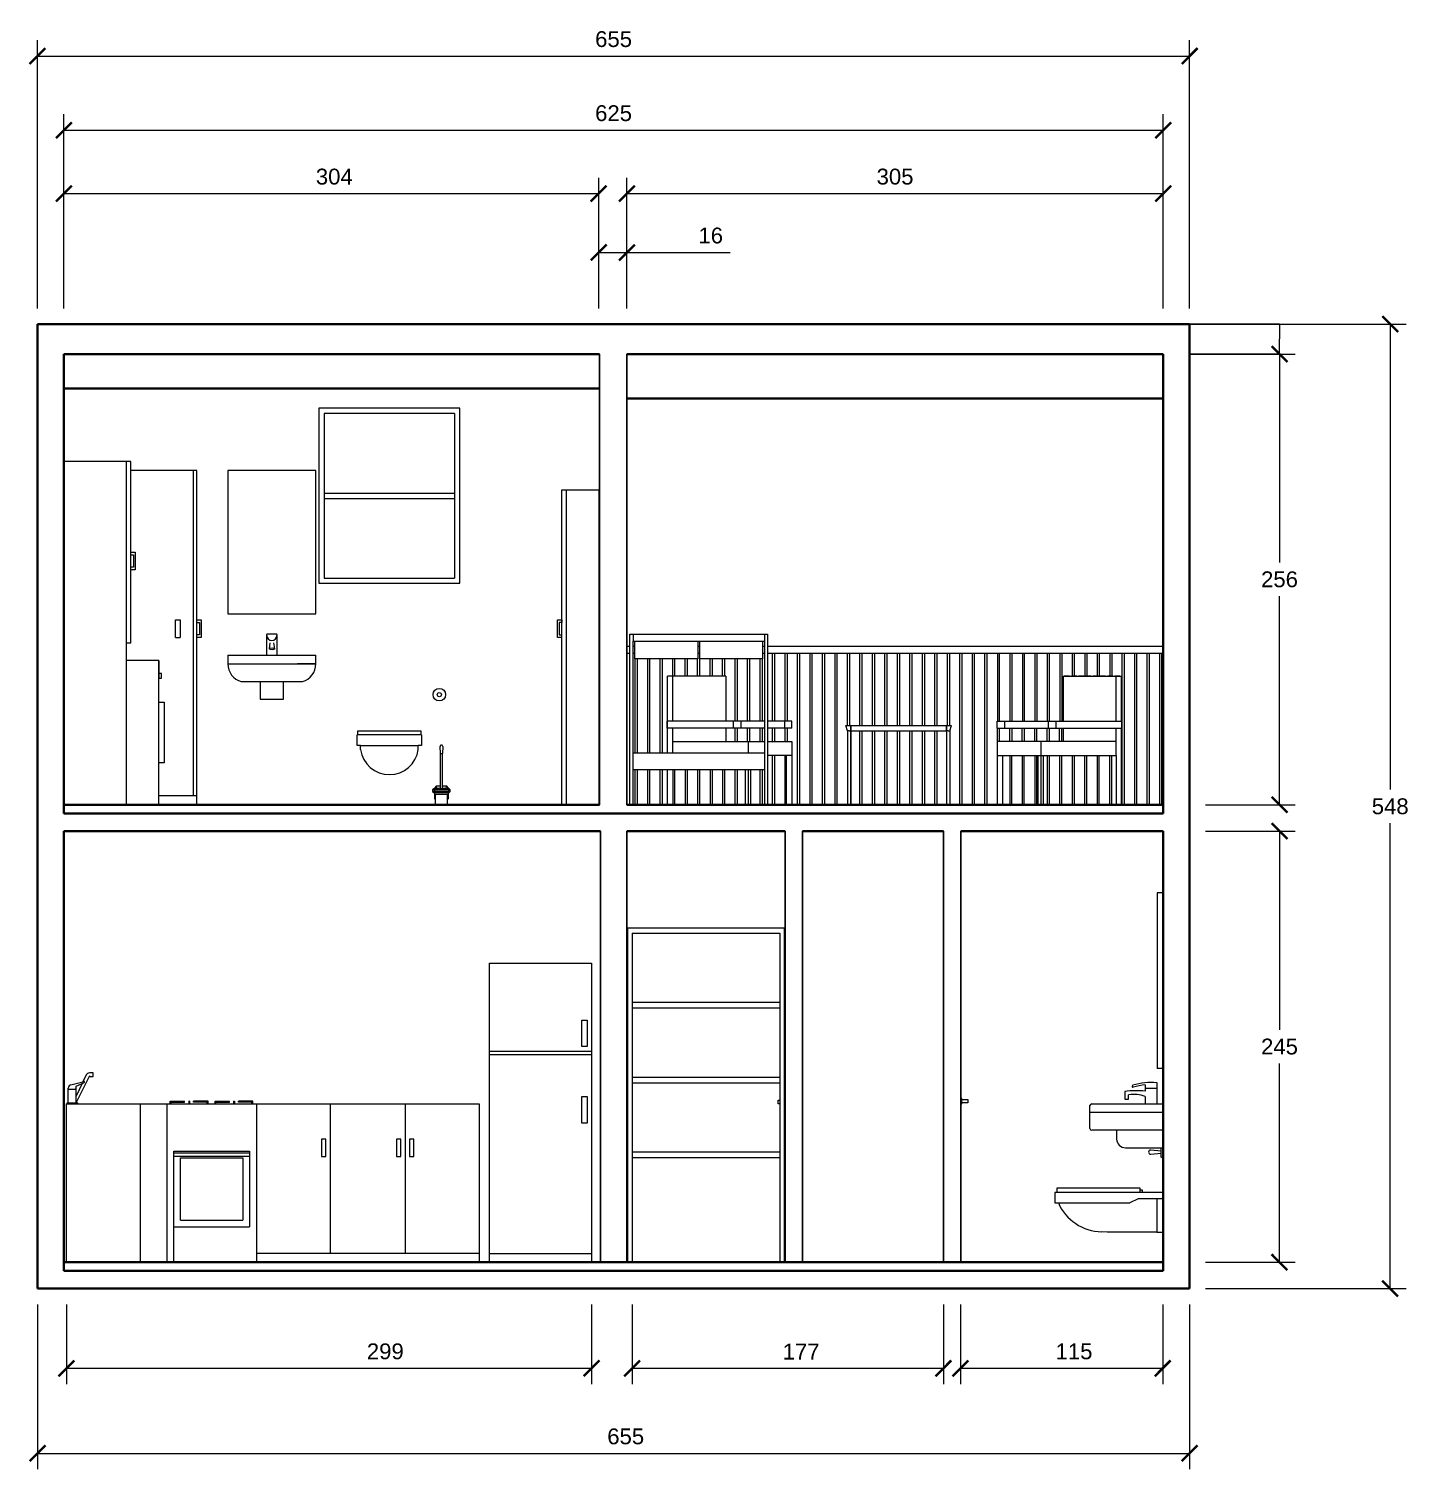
# Model space of a CAD drawing. Header units: millimetres. Extents: x 2881 to 3665, y 1687 to 2506.
import ezdxf

# ---------------------------------------------------------------- set-up
doc = ezdxf.new("R2010")
doc.units = ezdxf.units.MM
for name, color, linetype, lineweight in [('A-FLOR-LEVL', 3, 'Continuous', 35), ('A-FURN', 2, 'Continuous', 18), ('A-WALL-FULL', 3, 'Continuous', 35), ('A-WALL-FULL-EXTR', 3, 'Continuous', 35), ('A-WALL-FULL-INTR', 1, 'Continuous', 25), ('QUOTE', 5, 'Continuous', 13)]:
    doc.layers.add(name, color=color, linetype=linetype, lineweight=lineweight)
doc.styles.get("Standard").update_dxf_attribs({"font": 'arial.ttf'})
doc.dimstyles.new('ISO-25', dxfattribs={"dimtxt": 2.5, "dimasz": 2.5, "dimexe": 1.25, "dimexo": 0.625, "dimtad": 1, "dimtxsty": 'Standard', "dimcen": 2.5, "dimadec": 0, "dimazin": 0, "dimtfac": 1, "dimtmove": 0, "dimatfit": 3, "dimfxl": 1, "dimarcsym": 0})

# ---------------------------------------------------------------- blocks, each defined once
blk = doc.blocks.new('_ArchTick')
at = {"color": 0, "linetype": 'ByBlock', "const_width": 0.15}
blk.add_lwpolyline([(-0.5, -0.5), (0.5, 0.5)], dxfattribs=at)
blk = doc.blocks.new('*D2')
at = {"layer": 'Defpoints', "color": 0, "transparency": 16777216}
for p in [(3540.84, 2490.57), (2885.84, 2338.19), (3540.84, 2338.19)]:
    blk.add_point(p, dxfattribs=at)
at = {"layer": 'QUOTE', "color": 0, "transparency": 16777216}
for p, q in [((2885.84, 2347.19), (2885.84, 2499.57)), ((3540.84, 2347.19), (3540.84, 2499.57)), ((2885.84, 2490.57), (3540.84, 2490.57))]:
    blk.add_line(p, q, dxfattribs=at)
at = {"layer": 'QUOTE', "color": 0, "transparency": 16777216, "xscale": 9, "yscale": 9, "zscale": 9, "rotation": 180}
blk.add_blockref('_ArchTick', (2885.84, 2490.57), dxfattribs=at)
at = {"layer": 'QUOTE', "color": 0, "transparency": 16777216, "xscale": 9, "yscale": 9, "zscale": 9}
blk.add_blockref('_ArchTick', (3540.84, 2490.57), dxfattribs=at)
at = {"layer": 'QUOTE', "color": 0, "transparency": 16777216, "insert": (3213.34, 2500.16), "char_height": 9, "attachment_point": 5}
blk.add_mtext('655', dxfattribs=at)
blk = doc.blocks.new('*D4')
at = {"layer": 'Defpoints', "color": 0, "transparency": 16777216}
for p in [(3525.84, 2448.47), (2900.84, 2338.19), (3525.84, 2338.19)]:
    blk.add_point(p, dxfattribs=at)
at = {"layer": 'QUOTE', "color": 0, "transparency": 16777216}
for p, q in [((2900.84, 2347.19), (2900.84, 2457.47)), ((3525.84, 2347.19), (3525.84, 2457.47)), ((2900.84, 2448.47), (3525.84, 2448.47))]:
    blk.add_line(p, q, dxfattribs=at)
at = {"layer": 'QUOTE', "color": 0, "transparency": 16777216, "xscale": 9, "yscale": 9, "zscale": 9, "rotation": 180}
blk.add_blockref('_ArchTick', (2900.84, 2448.47), dxfattribs=at)
at = {"layer": 'QUOTE', "color": 0, "transparency": 16777216, "xscale": 9, "yscale": 9, "zscale": 9}
blk.add_blockref('_ArchTick', (3525.84, 2448.47), dxfattribs=at)
at = {"layer": 'QUOTE', "color": 0, "transparency": 16777216, "insert": (3213.34, 2458.06), "char_height": 9, "attachment_point": 5}
blk.add_mtext('625', dxfattribs=at)
blk = doc.blocks.new('*D5')
at = {"layer": 'Defpoints', "color": 0, "transparency": 16777216}
for p in [(3204.89, 2412.41), (2900.84, 2338.19), (3204.89, 2338.19)]:
    blk.add_point(p, dxfattribs=at)
at = {"layer": 'QUOTE', "color": 0, "transparency": 16777216}
for p, q in [((2900.84, 2347.19), (2900.84, 2421.41)), ((3204.89, 2347.19), (3204.89, 2421.41)), ((2900.84, 2412.41), (3204.89, 2412.41))]:
    blk.add_line(p, q, dxfattribs=at)
at = {"layer": 'QUOTE', "color": 0, "transparency": 16777216, "xscale": 9, "yscale": 9, "zscale": 9, "rotation": 180}
blk.add_blockref('_ArchTick', (2900.84, 2412.41), dxfattribs=at)
at = {"layer": 'QUOTE', "color": 0, "transparency": 16777216, "xscale": 9, "yscale": 9, "zscale": 9}
blk.add_blockref('_ArchTick', (3204.89, 2412.41), dxfattribs=at)
at = {"layer": 'QUOTE', "color": 0, "transparency": 16777216, "insert": (3054.56, 2422.01), "char_height": 9, "attachment_point": 5}
blk.add_mtext('304', dxfattribs=at)
blk = doc.blocks.new('*D6')
at = {"layer": 'Defpoints', "color": 0, "transparency": 16777216}
for p in [(3220.9, 2378.94), (3204.89, 2338.19), (3220.9, 2338.19)]:
    blk.add_point(p, dxfattribs=at)
at = {"layer": 'QUOTE', "color": 0, "transparency": 16777216}
for p, q in [((3204.89, 2347.19), (3204.89, 2387.94)), ((3220.9, 2347.19), (3220.9, 2387.94)), ((3204.89, 2378.94), (3220.9, 2378.94)), ((3220.9, 2378.94), (3279.61, 2378.94))]:
    blk.add_line(p, q, dxfattribs=at)
at = {"layer": 'QUOTE', "color": 0, "transparency": 16777216, "xscale": 9, "yscale": 9, "zscale": 9, "rotation": 180}
blk.add_blockref('_ArchTick', (3204.89, 2378.94), dxfattribs=at)
at = {"layer": 'QUOTE', "color": 0, "transparency": 16777216, "xscale": 9, "yscale": 9, "zscale": 9}
blk.add_blockref('_ArchTick', (3220.9, 2378.94), dxfattribs=at)
at = {"layer": 'QUOTE', "color": 0, "transparency": 16777216, "insert": (3268.59, 2388.53), "char_height": 9, "attachment_point": 5}
blk.add_mtext('16', dxfattribs=at)
blk = doc.blocks.new('*D7')
at = {"layer": 'Defpoints', "color": 0, "transparency": 16777216}
for p in [(3525.84, 2412.41), (3220.9, 2338.19), (3525.84, 2338.19)]:
    blk.add_point(p, dxfattribs=at)
at = {"layer": 'QUOTE', "color": 0, "transparency": 16777216}
for p, q in [((3220.9, 2347.19), (3220.9, 2421.41)), ((3525.84, 2347.19), (3525.84, 2421.41)), ((3220.9, 2412.41), (3525.84, 2412.41))]:
    blk.add_line(p, q, dxfattribs=at)
at = {"layer": 'QUOTE', "color": 0, "transparency": 16777216, "xscale": 9, "yscale": 9, "zscale": 9, "rotation": 180}
blk.add_blockref('_ArchTick', (3220.9, 2412.41), dxfattribs=at)
at = {"layer": 'QUOTE', "color": 0, "transparency": 16777216, "xscale": 9, "yscale": 9, "zscale": 9}
blk.add_blockref('_ArchTick', (3525.84, 2412.41), dxfattribs=at)
at = {"layer": 'QUOTE', "color": 0, "transparency": 16777216, "insert": (3373.37, 2422.01), "char_height": 9, "attachment_point": 5}
blk.add_mtext('305', dxfattribs=at)
blk = doc.blocks.new('*D8')
at = {"layer": 'Defpoints', "color": 0, "transparency": 16777216}
for p in [(2885.84, 1790.09), (3540.84, 1790.09), (3540.84, 1696.44)]:
    blk.add_point(p, dxfattribs=at)
at = {"layer": 'QUOTE', "color": 0, "transparency": 16777216}
for p, q in [((2885.84, 1781.09), (2885.84, 1687.44)), ((3540.84, 1781.09), (3540.84, 1687.44)), ((2885.84, 1696.44), (3540.84, 1696.44))]:
    blk.add_line(p, q, dxfattribs=at)
at = {"layer": 'QUOTE', "color": 0, "transparency": 16777216, "xscale": 9, "yscale": 9, "zscale": 9, "rotation": 180}
blk.add_blockref('_ArchTick', (2885.84, 1696.44), dxfattribs=at)
at = {"layer": 'QUOTE', "color": 0, "transparency": 16777216, "xscale": 9, "yscale": 9, "zscale": 9}
blk.add_blockref('_ArchTick', (3540.84, 1696.44), dxfattribs=at)
at = {"layer": 'QUOTE', "color": 0, "transparency": 16777216, "insert": (3220.23, 1706.03), "char_height": 9, "attachment_point": 5}
blk.add_mtext('655', dxfattribs=at)
blk = doc.blocks.new('*D9')
at = {"layer": 'Defpoints', "color": 0, "transparency": 16777216}
for p in [(2902.26, 1790.09), (3200.84, 1790.09), (3200.84, 1744.77)]:
    blk.add_point(p, dxfattribs=at)
at = {"layer": 'QUOTE', "color": 0, "transparency": 16777216}
for p, q in [((2902.26, 1781.09), (2902.26, 1735.77)), ((3200.84, 1781.09), (3200.84, 1735.77)), ((2902.26, 1744.77), (3200.84, 1744.77))]:
    blk.add_line(p, q, dxfattribs=at)
at = {"layer": 'QUOTE', "color": 0, "transparency": 16777216, "xscale": 9, "yscale": 9, "zscale": 9, "rotation": 180}
blk.add_blockref('_ArchTick', (2902.26, 1744.77), dxfattribs=at)
at = {"layer": 'QUOTE', "color": 0, "transparency": 16777216, "xscale": 9, "yscale": 9, "zscale": 9}
blk.add_blockref('_ArchTick', (3200.84, 1744.77), dxfattribs=at)
at = {"layer": 'QUOTE', "color": 0, "transparency": 16777216, "insert": (3083.56, 1754.36), "char_height": 9, "attachment_point": 5}
blk.add_mtext('299', dxfattribs=at)
blk = doc.blocks.new('*D10')
at = {"layer": 'Defpoints', "color": 0, "transparency": 16777216}
for p in [(3223.84, 1790.09), (3400.84, 1790.09), (3400.84, 1744.77)]:
    blk.add_point(p, dxfattribs=at)
at = {"layer": 'QUOTE', "color": 0, "transparency": 16777216}
for p, q in [((3223.84, 1781.09), (3223.84, 1735.77)), ((3400.84, 1781.09), (3400.84, 1735.77)), ((3223.84, 1744.77), (3400.84, 1744.77))]:
    blk.add_line(p, q, dxfattribs=at)
at = {"layer": 'QUOTE', "color": 0, "transparency": 16777216, "xscale": 9, "yscale": 9, "zscale": 9, "rotation": 180}
blk.add_blockref('_ArchTick', (3223.84, 1744.77), dxfattribs=at)
at = {"layer": 'QUOTE', "color": 0, "transparency": 16777216, "xscale": 9, "yscale": 9, "zscale": 9}
blk.add_blockref('_ArchTick', (3400.84, 1744.77), dxfattribs=at)
at = {"layer": 'QUOTE', "color": 0, "transparency": 16777216, "insert": (3319.97, 1754.28), "char_height": 9, "attachment_point": 5}
blk.add_mtext('177', dxfattribs=at)
blk = doc.blocks.new('*D11')
at = {"layer": 'Defpoints', "color": 0, "transparency": 16777216}
for p in [(3410.54, 1790.09), (3525.54, 1790.09), (3525.54, 1744.77)]:
    blk.add_point(p, dxfattribs=at)
at = {"layer": 'QUOTE', "color": 0, "transparency": 16777216}
for p, q in [((3410.54, 1781.09), (3410.54, 1735.77)), ((3525.54, 1781.09), (3525.54, 1735.77)), ((3410.54, 1744.77), (3525.54, 1744.77))]:
    blk.add_line(p, q, dxfattribs=at)
at = {"layer": 'QUOTE', "color": 0, "transparency": 16777216, "xscale": 9, "yscale": 9, "zscale": 9, "rotation": 180}
blk.add_blockref('_ArchTick', (3410.54, 1744.77), dxfattribs=at)
at = {"layer": 'QUOTE', "color": 0, "transparency": 16777216, "xscale": 9, "yscale": 9, "zscale": 9}
blk.add_blockref('_ArchTick', (3525.54, 1744.77), dxfattribs=at)
at = {"layer": 'QUOTE', "color": 0, "transparency": 16777216, "insert": (3475.12, 1754.36), "char_height": 9, "attachment_point": 5}
blk.add_mtext('115', dxfattribs=at)
blk = doc.blocks.new('*D15')
at = {"layer": 'Defpoints', "color": 0, "transparency": 16777216}
for p in [(3540.84, 2050.09), (3540.84, 1805.09), (3591.95, 1805.09)]:
    blk.add_point(p, dxfattribs=at)
at = {"layer": 'QUOTE', "color": 0, "transparency": 16777216}
for p, q in [((3549.84, 2050.09), (3600.95, 2050.09)), ((3591.95, 2050.09), (3591.95, 1937.18)), ((3591.95, 1805.09), (3591.95, 1917.99)), ((3549.84, 1805.09), (3600.95, 1805.09))]:
    blk.add_line(p, q, dxfattribs=at)
at = {"layer": 'QUOTE', "color": 0, "transparency": 16777216, "xscale": 9, "yscale": 9, "zscale": 9}
for p, rotation in [((3591.95, 2050.09), 90), ((3591.95, 1805.09), 270)]:
    blk.add_blockref('_ArchTick', p, dxfattribs=dict(at, rotation=rotation))
at = {"layer": 'QUOTE', "color": 0, "transparency": 16777216, "insert": (3591.95, 1927.59), "char_height": 9, "attachment_point": 5}
blk.add_mtext('245', dxfattribs=at)
blk = doc.blocks.new('*D16')
at = {"layer": 'Defpoints', "color": 0, "transparency": 16777216}
for p in [(3540.84, 2321.19), (3591.95, 2321.19), (3540.84, 2065.09)]:
    blk.add_point(p, dxfattribs=at)
at = {"layer": 'QUOTE', "color": 0, "transparency": 16777216}
for p, q in [((3549.84, 2321.19), (3600.95, 2321.19)), ((3591.95, 2321.19), (3591.95, 2202.73)), ((3591.95, 2065.09), (3591.95, 2183.54)), ((3549.84, 2065.09), (3600.95, 2065.09))]:
    blk.add_line(p, q, dxfattribs=at)
at = {"layer": 'QUOTE', "color": 0, "transparency": 16777216, "xscale": 9, "yscale": 9, "zscale": 9}
for p, rotation in [((3591.95, 2321.19), 90), ((3591.95, 2065.09), 270)]:
    blk.add_blockref('_ArchTick', p, dxfattribs=dict(at, rotation=rotation))
at = {"layer": 'QUOTE', "color": 0, "transparency": 16777216, "insert": (3591.95, 2193.14), "char_height": 9, "attachment_point": 5}
blk.add_mtext('256', dxfattribs=at)
blk = doc.blocks.new('*D17')
at = {"layer": 'Defpoints', "color": 0, "transparency": 16777216}
for p in [(3540.84, 2338.19), (3591.95, 2338.19), (3540.84, 2321.19)]:
    blk.add_point(p, dxfattribs=at)
at = {"layer": 'QUOTE', "color": 0, "lineweight": -2, "transparency": 16777216}
for p, q in [((3540.93, 2338.19), (3592.04, 2338.19)), ((3540.93, 2321.19), (3592.04, 2321.19))]:
    blk.add_line(p, q, dxfattribs=at)
at = {"layer": 'QUOTE', "color": 0, "lineweight": 13, "transparency": 16777216}
for p, q in [((3591.95, 2338.19), (3591.95, 2329.78)), ((3591.95, 2321.19), (3591.95, 2329.59))]:
    blk.add_line(p, q, dxfattribs=at)
at = {"layer": 'QUOTE', "color": 0, "lineweight": 13, "transparency": 16777216, "xscale": 0.09, "yscale": 0.09, "zscale": 0.09}
for p, rotation in [((3591.95, 2338.19), 90), ((3591.95, 2321.19), 270)]:
    blk.add_blockref('_ArchTick', p, dxfattribs=dict(at, rotation=rotation))
at = {"layer": 'QUOTE', "color": 0, "transparency": 16777216, "insert": (3591.95, 2329.69), "char_height": 0.09, "attachment_point": 5}
blk.add_mtext('17', dxfattribs=at)
blk = doc.blocks.new('*D18')
at = {"layer": 'Defpoints', "color": 0, "transparency": 16777216}
for p in [(3540.84, 2338.19), (3540.84, 1790.09), (3654.9, 1790.09)]:
    blk.add_point(p, dxfattribs=at)
at = {"layer": 'QUOTE', "color": 0, "transparency": 16777216}
for p, q in [((3549.84, 2338.19), (3663.9, 2338.19)), ((3654.9, 2338.19), (3654.9, 2073.73)), ((3654.9, 1790.09), (3654.9, 2054.54)), ((3549.84, 1790.09), (3663.9, 1790.09))]:
    blk.add_line(p, q, dxfattribs=at)
at = {"layer": 'QUOTE', "color": 0, "transparency": 16777216, "xscale": 9, "yscale": 9, "zscale": 9}
for p, rotation in [((3654.9, 2338.19), 90), ((3654.9, 1790.09), 270)]:
    blk.add_blockref('_ArchTick', p, dxfattribs=dict(at, rotation=rotation))
at = {"layer": 'QUOTE', "color": 0, "transparency": 16777216, "insert": (3654.9, 2064.14), "char_height": 9, "attachment_point": 5}
blk.add_mtext('548', dxfattribs=at)

msp = doc.modelspace()

# ---------------------------------------------------------------- linework, layer by layer
at = {"layer": 'A-FLOR-LEVL'}
for p, q in [((2900.841, 2065.086), (3205.39, 2065.086)), ((3220.841, 2065.086), (3525.841, 2065.086)), ((3525.841, 2060.086), (2900.841, 2060.086)), ((2900.841, 2050.086), (3205.841, 2050.086)), ((3220.841, 2050.086), (3310.841, 2050.086)), ((3320.841, 2050.086), (3400.841, 2050.086)), ((3410.841, 2050.086), (3525.841, 2050.086)), ((2885.841, 1800.086), (2885.841, 1805.086)), ((2900.841, 1805.086), (3525.841, 1805.086)), ((2885.841, 1790.086), (2885.841, 1800.086)), ((3525.841, 1800.086), (2900.841, 1800.086)), ((3540.841, 1790.086), (3540.841, 1800.086)), ((3540.841, 1790.086), (2885.841, 1790.086))]:
    msp.add_line(p, q, dxfattribs=at)
at = {"layer": 'A-FURN'}
for p, q in [((3125.841, 2290.486), (3045.841, 2290.486)), ((3045.841, 2290.486), (3045.841, 2190.93)), ((3122.841, 2287.486), (3048.841, 2287.486)), ((3048.841, 2287.486), (3048.841, 2193.93)), ((3122.841, 2287.486), (3122.841, 2193.93)), ((3125.841, 2190.93), (3125.841, 2290.486)), ((2938.841, 2260.086), (2900.841, 2260.086)), ((2900.841, 2065.086), (2900.841, 2260.086)), ((2936.341, 2157.086), (2936.341, 2260.086)), ((2938.841, 2157.086), (2938.841, 2260.086)), ((2976.341, 2255.086), (2938.591, 2255.086)), ((2974.341, 2255.086), (2974.341, 2070.086)), ((2976.341, 2065.086), (2976.341, 2255.086)), ((3183.89, 2065.086), (3183.89, 2244.086)), ((3183.89, 2244.086), (3204.89, 2244.086)), ((3186.39, 2244.086), (3186.39, 2065.086)), ((3204.89, 2244.086), (3204.89, 2065.086)), ((3048.841, 2242.208), (3122.841, 2242.208)), ((3048.841, 2239.208), (3122.841, 2239.208)), ((2938.841, 2208.586), (2941.341, 2208.586)), ((2938.841, 2207.086), (2938.841, 2207.086)), ((2938.841, 2207.086), (2940.341, 2207.086)), ((2940.341, 2207.086), (2940.341, 2200.086)), ((2941.341, 2208.586), (2941.341, 2198.586)), ((2940.341, 2200.086), (2938.841, 2200.086)), ((2941.341, 2198.586), (2938.841, 2198.586)), ((3048.841, 2193.93), (3122.841, 2193.93)), ((3045.841, 2190.93), (3125.841, 2190.93)), ((2964.341, 2160.086), (2964.341, 2170.086)), ((2964.341, 2170.086), (2966.841, 2170.086)), ((2966.841, 2170.086), (2966.841, 2160.086)), ((2976.341, 2170.086), (2978.841, 2170.086)), ((2978.841, 2170.086), (2978.841, 2160.086)), ((3181.39, 2160.086), (3181.39, 2170.086)), ((3181.39, 2170.086), (3183.89, 2170.086)), ((3183.89, 2170.086), (3183.89, 2168.586)), ((2976.341, 2168.586), (2977.841, 2168.586)), ((2977.841, 2161.586), (2976.341, 2161.586)), ((2977.841, 2168.586), (2977.841, 2161.586)), ((3016.099, 2161.586), (3016.099, 2150.086)), ((3021.484, 2162.086), (3016.599, 2162.086)), ((3021.984, 2150.086), (3021.984, 2161.586)), ((3183.89, 2168.586), (3182.39, 2168.586)), ((3182.39, 2168.586), (3182.39, 2161.586)), ((3182.39, 2161.586), (3183.89, 2161.586)), ((3222.583, 2065.086), (3222.583, 2162.086)), ((3222.583, 2162.086), (3300.939, 2162.086)), ((3224.409, 2162.086), (3224.409, 2158.086)), ((3299.103, 2162.086), (3299.103, 2065.086)), ((3300.939, 2162.086), (3300.939, 2065.086)), ((2936.341, 2065.086), (2936.341, 2157.086)), ((2936.341, 2157.086), (2938.841, 2157.086)), ((2964.341, 2160.086), (2966.841, 2160.086)), ((2978.841, 2160.086), (2976.341, 2160.086)), ((3017.681, 2153.708), (3018.094, 2157.061)), ((3020.687, 2153.756), (3020.27, 2157.179)), ((3183.89, 2160.086), (3181.39, 2160.086)), ((3222.583, 2155.086), (3220.841, 2155.086)), ((3224.409, 2158.086), (3299.103, 2158.086)), ((3224.409, 2065.086), (3224.409, 2158.086)), ((3225.409, 2155.086), (3224.409, 2155.086)), ((3225.409, 2148.086), (3225.409, 2158.086)), ((3261.259, 2158.086), (3261.259, 2148.086)), ((3262.259, 2155.086), (3261.259, 2155.086)), ((3262.259, 2158.086), (3262.259, 2148.086)), ((3298.103, 2158.086), (3298.103, 2148.086)), ((3299.103, 2155.086), (3298.103, 2155.086)), ((3299.103, 2158.086), (3299.103, 2148.086)), ((3525.841, 2155.086), (3300.939, 2155.086)), ((2954.841, 2147.086), (2936.341, 2147.086)), ((2954.841, 2065.086), (2954.841, 2147.086)), ((2954.841, 2147.086), (2954.841, 2137.086)), ((2994.044, 2150.086), (3044.04, 2150.086)), ((2994.044, 2150.086), (2994.044, 2145.086)), ((2994.044, 2145.086), (3044.04, 2145.086)), ((3016.099, 2150.086), (3021.984, 2150.086)), ((3044.04, 2145.086), (3033.64, 2145.086)), ((3044.04, 2145.086), (3044.04, 2150.086)), ((3222.583, 2151.086), (3220.841, 2151.086)), ((3225.409, 2151.086), (3224.409, 2151.086)), ((3261.259, 2148.086), (3225.409, 2148.086)), ((3225.641, 2094.586), (3225.641, 2148.086)), ((3226.741, 2148.086), (3226.741, 2094.586)), ((3232.741, 2094.586), (3232.741, 2148.086)), ((3233.841, 2148.086), (3233.841, 2094.586)), ((3239.841, 2094.586), (3239.841, 2148.086)), ((3240.941, 2148.086), (3240.941, 2094.586)), ((3246.941, 2138.086), (3246.941, 2148.086)), ((3248.041, 2148.086), (3248.041, 2138.086)), ((3254.041, 2138.086), (3254.041, 2148.086)), ((3255.141, 2148.086), (3255.141, 2138.086)), ((3261.141, 2138.086), (3261.141, 2148.086)), ((3262.259, 2151.086), (3261.259, 2151.086)), ((3262.241, 2151.086), (3262.241, 2138.086)), ((3298.103, 2148.086), (3262.259, 2148.086)), ((3268.241, 2138.086), (3268.241, 2148.086)), ((3269.341, 2148.086), (3269.341, 2138.086)), ((3275.341, 2138.086), (3275.341, 2148.086)), ((3276.441, 2148.086), (3276.441, 2138.086)), ((3282.441, 2112.547), (3282.441, 2148.086)), ((3283.541, 2148.086), (3283.541, 2112.547)), ((3289.541, 2112.547), (3289.541, 2148.086)), ((3290.641, 2148.086), (3290.641, 2112.547)), ((3296.641, 2112.547), (3296.641, 2148.086)), ((3297.741, 2148.086), (3297.741, 2112.547)), ((3299.103, 2151.086), (3298.103, 2151.086)), ((3525.841, 2151.086), (3300.939, 2151.086)), ((3303.741, 2112.547), (3303.741, 2151.086)), ((3304.841, 2151.086), (3304.841, 2112.547)), ((3310.841, 2112.547), (3310.841, 2151.086)), ((3311.941, 2151.086), (3311.941, 2112.547)), ((3317.941, 2065.086), (3317.941, 2151.086)), ((3319.041, 2151.086), (3319.041, 2065.086)), ((3325.041, 2065.086), (3325.041, 2151.086)), ((3326.141, 2151.086), (3326.141, 2065.086)), ((3332.141, 2065.086), (3332.141, 2151.086)), ((3333.241, 2151.086), (3333.241, 2065.086)), ((3339.241, 2065.086), (3339.241, 2151.086)), ((3340.341, 2151.086), (3340.341, 2065.086)), ((3346.341, 2110.086), (3346.341, 2151.086)), ((3347.441, 2151.086), (3347.441, 2110.086)), ((3353.441, 2110.086), (3353.441, 2151.086)), ((3354.541, 2151.086), (3354.541, 2110.086)), ((3360.541, 2110.086), (3360.541, 2151.086)), ((3361.641, 2151.086), (3361.641, 2110.086)), ((3367.641, 2110.086), (3367.641, 2151.086)), ((3368.741, 2151.086), (3368.741, 2110.086)), ((3374.741, 2110.086), (3374.741, 2151.086)), ((3375.841, 2151.086), (3375.841, 2110.086)), ((3381.841, 2110.086), (3381.841, 2151.086)), ((3382.941, 2151.086), (3382.941, 2110.086)), ((3388.941, 2110.086), (3388.941, 2151.086)), ((3390.041, 2151.086), (3390.041, 2110.086)), ((3396.041, 2110.086), (3396.041, 2151.086)), ((3397.141, 2151.086), (3397.141, 2110.086)), ((3403.141, 2110.086), (3403.141, 2151.086)), ((3404.241, 2151.086), (3404.241, 2110.086)), ((3410.241, 2065.086), (3410.241, 2151.086)), ((3411.341, 2151.086), (3411.341, 2065.086)), ((3417.341, 2065.086), (3417.341, 2151.086)), ((3418.441, 2151.086), (3418.441, 2065.086)), ((3424.441, 2065.086), (3424.441, 2151.086)), ((3425.541, 2151.086), (3425.541, 2065.086)), ((3431.541, 2151.086), (3431.541, 2112.547)), ((3432.641, 2151.086), (3432.641, 2112.547)), ((3438.641, 2151.086), (3438.641, 2112.547)), ((3439.741, 2151.086), (3439.741, 2112.547)), ((3445.741, 2151.086), (3445.741, 2112.547)), ((3446.841, 2151.086), (3446.841, 2112.547)), ((3452.841, 2151.086), (3452.841, 2112.547)), ((3453.941, 2151.086), (3453.941, 2112.547)), ((3459.941, 2151.086), (3459.941, 2112.547)), ((3461.041, 2151.086), (3461.041, 2112.547)), ((3467.041, 2151.086), (3467.041, 2112.547)), ((3468.141, 2151.086), (3468.141, 2112.547)), ((3474.141, 2151.086), (3474.141, 2138.086)), ((3475.241, 2151.086), (3475.241, 2138.086)), ((3481.241, 2151.086), (3481.241, 2138.086)), ((3482.341, 2151.086), (3482.341, 2138.086)), ((3488.341, 2151.086), (3488.341, 2138.086)), ((3489.441, 2151.086), (3489.441, 2138.086)), ((3495.441, 2151.086), (3495.441, 2138.086)), ((3496.541, 2151.086), (3496.541, 2138.086)), ((3502.541, 2065.086), (3502.541, 2151.086)), ((3503.641, 2151.086), (3503.641, 2065.086)), ((3509.641, 2065.086), (3509.641, 2151.086)), ((3510.741, 2151.086), (3510.741, 2065.086)), ((3516.741, 2065.086), (3516.741, 2151.086)), ((3517.841, 2151.086), (3517.841, 2065.086)), ((3523.841, 2065.086), (3523.841, 2151.086)), ((3524.941, 2151.086), (3524.941, 2065.086)), ((2956.341, 2139.586), (2954.841, 2139.586)), ((2954.841, 2137.086), (2956.341, 2137.086)), ((2956.341, 2137.086), (2956.341, 2139.586)), ((3277.115, 2138.086, 37.5), (3243.958, 2138.086)), ((3243.958, 2101.086), (3243.958, 2138.086)), ((3247.06, 2112.547), (3247.06, 2138.056)), ((3277.115, 2138.086, 37.5), (3277.115, 2112.547)), ((3468.995, 2138.086, 37.5), (3502.152, 2138.086)), ((3468.995, 2138.086, 37.5), (3468.995, 2112.547)), ((3472.541, 2138.086), (3469.541, 2138.086)), ((3476.641, 2138.086), (3473.641, 2138.086)), ((3480.741, 2138.086), (3477.741, 2138.086)), ((3484.841, 2138.086), (3481.841, 2138.086)), ((3488.941, 2138.086), (3485.941, 2138.086)), ((3493.041, 2138.086), (3490.041, 2138.086)), ((3497.141, 2138.086), (3494.141, 2138.086)), ((3501.241, 2138.086), (3498.241, 2138.086)), ((3499.051, 2112.547), (3499.051, 2138.056)), ((3502.152, 2112.547), (3502.152, 2138.086)), ((3502.341, 2138.086), (3502.341, 2138.086)), ((3001.633, 2135.086), (3036.496, 2135.086)), ((3012.351, 2135.086), (3012.351, 2125.086)), ((3025.755, 2125.086), (3025.755, 2135.086)), ((2954.841, 2123.336), (2957.841, 2123.336)), ((2957.841, 2123.336), (2957.841, 2088.836)), ((3012.351, 2125.086), (3023.255, 2125.086)), ((3023.255, 2125.086), (3025.755, 2125.086)), ((3281.257, 2112.547), (3243.718, 2112.547)), ((3243.718, 2108.597), (3243.718, 2112.547)), ((3281.257, 2112.547), (3281.257, 2108.597)), ((3299.103, 2112.547), (3281.257, 2112.547)), ((3285.669, 2112.547), (3285.669, 2108.597)), ((3314.655, 2112.547), (3300.939, 2112.547)), ((3310.484, 2112.547), (3310.484, 2108.597)), ((3314.655, 2108.597), (3314.655, 2112.547)), ((3431.456, 2108.597), (3431.456, 2112.547)), ((3431.456, 2112.547), (3445.172, 2112.547)), ((3435.627, 2112.547), (3435.627, 2108.597)), ((3445.172, 2112.547), (3464.853, 2112.547)), ((3460.442, 2112.547), (3460.442, 2108.597)), ((3464.853, 2112.547), (3502.393, 2112.547)), ((3464.853, 2112.547), (3464.853, 2108.597)), ((3502.393, 2108.597), (3502.393, 2112.547)), ((3104.196, 2104.718), (3067.486, 2104.718)), ((3067.486, 2098.796), (3067.486, 2104.718)), ((3067.986, 2104.718), (3067.986, 2107.086)), ((3067.986, 2107.086), (3103.707, 2107.086)), ((3103.707, 2107.086), (3103.707, 2104.718)), ((3104.196, 2104.718), (3104.196, 2098.796)), ((3281.257, 2108.597), (3243.718, 2108.597)), ((3247.06, 2101.086), (3247.06, 2108.597)), ((3277.128, 2108.597), (3277.128, 2101.086)), ((3299.103, 2108.597), (3281.257, 2108.597)), ((3282.441, 2101.086), (3282.441, 2108.597)), ((3283.541, 2108.597), (3283.541, 2101.086)), ((3289.541, 2101.086), (3289.541, 2108.597)), ((3290.641, 2108.597), (3290.641, 2101.086)), ((3296.641, 2101.086), (3296.641, 2108.597)), ((3297.741, 2108.597), (3297.741, 2101.086)), ((3314.655, 2108.597), (3300.939, 2108.597)), ((3303.741, 2101.086), (3303.741, 2108.597)), ((3304.841, 2108.597), (3304.841, 2101.086)), ((3310.841, 2101.086), (3310.841, 2108.597)), ((3311.941, 2108.597), (3311.941, 2101.086)), ((3345.42, 2110.086), (3405.42, 2110.086)), ((3346.395, 2107.086), (3345.42, 2110.086)), ((3347.295, 2107.086), (3346.395, 2107.086)), ((3346.395, 2107.086), (3346.395, 2067.086)), ((3347.295, 2107.086), (3348.195, 2107.086)), ((3348.195, 2110.086), (3348.195, 2065.086)), ((3348.195, 2107.086), (3348.195, 2110.086)), ((3348.195, 2065.086), (3348.195, 2110.086)), ((3348.195, 2107.086), (3402.645, 2107.086)), ((3353.441, 2065.086), (3353.441, 2107.086)), ((3354.541, 2107.086), (3354.541, 2065.086)), ((3360.541, 2065.086), (3360.541, 2107.086)), ((3361.641, 2107.086), (3361.641, 2065.086)), ((3367.641, 2065.086), (3367.641, 2107.086)), ((3368.741, 2107.086), (3368.741, 2065.086)), ((3374.741, 2065.086), (3374.741, 2107.086)), ((3375.841, 2107.086), (3375.841, 2065.086)), ((3381.841, 2065.086), (3381.841, 2107.086)), ((3382.941, 2107.086), (3382.941, 2065.086)), ((3388.941, 2065.086), (3388.941, 2107.086)), ((3390.041, 2107.086), (3390.041, 2065.086)), ((3396.041, 2065.086), (3396.041, 2107.086)), ((3397.141, 2107.086), (3397.141, 2065.086)), ((3402.645, 2110.086), (3402.645, 2065.086)), ((3402.645, 2107.086), (3402.645, 2110.086)), ((3403.545, 2107.086), (3402.645, 2107.086)), ((3403.545, 2107.086), (3404.445, 2107.086)), ((3404.445, 2107.086), (3405.42, 2110.086)), ((3404.445, 2107.086), (3404.445, 2067.086)), ((3431.456, 2108.597), (3445.172, 2108.597)), ((3431.527, 2101.086), (3431.527, 2108.597)), ((3432.627, 2108.597), (3432.627, 2101.086)), ((3438.612, 2101.086), (3438.612, 2108.597)), ((3439.712, 2108.597), (3439.712, 2101.086)), ((3445.172, 2108.597), (3464.853, 2108.597)), ((3445.698, 2101.086), (3445.698, 2108.597)), ((3446.798, 2108.597), (3446.798, 2101.086)), ((3452.784, 2101.086), (3452.784, 2108.597)), ((3453.884, 2108.597), (3453.884, 2101.086)), ((3459.869, 2101.086), (3459.869, 2108.597)), ((3460.969, 2108.597), (3460.969, 2101.086)), ((3464.853, 2108.597), (3502.393, 2108.597)), ((3466.955, 2101.086), (3466.955, 2108.597)), ((3468.055, 2108.597), (3468.055, 2101.086)), ((3468.982, 2108.597), (3468.982, 2101.086)), ((3499.051, 2101.086), (3499.051, 2108.597)), ((3502.152, 2101.086), (3502.152, 2108.597)), ((3069.446, 2098.796), (3067.486, 2098.796)), ((3069.446, 2096.428), (3069.446, 2098.796)), ((3069.446, 2098.796), (3102.32, 2098.796)), ((3102.32, 2096.428), (3102.32, 2098.796)), ((3104.196, 2098.796), (3102.32, 2098.796)), ((3114.861, 2094.186), (3114.661, 2098.186)), ((3116.261, 2098.186), (3116.061, 2094.186)), ((3243.958, 2094.586), (3243.958, 2101.086)), ((3247.06, 2101.086), (3299.103, 2101.086)), ((3247.06, 2094.586), (3247.06, 2101.086)), ((3289.84, 2101.086), (3289.84, 2094.586)), ((3300.939, 2101.086), (3314.655, 2101.086)), ((3314.655, 2101.086), (3314.655, 2093.086)), ((3499.051, 2101.086), (3431.456, 2101.086)), ((3431.456, 2101.086), (3431.456, 2093.086)), ((3456.271, 2101.086), (3456.271, 2093.086)), ((3499.051, 2093.086), (3499.051, 2101.086)), ((3502.152, 2093.086), (3502.152, 2101.086)), ((2957.841, 2088.836), (2954.841, 2088.836)), ((3114.961, 2094.186), (3114.861, 2094.186)), ((3114.961, 2094.186), (3115.961, 2094.186)), ((3114.961, 2074.186), (3114.961, 2094.186)), ((3116.061, 2094.186), (3115.961, 2094.186)), ((3115.961, 2094.186), (3115.961, 2074.186)), ((3224.409, 2094.586), (3299.103, 2094.586)), ((3314.655, 2093.086), (3300.939, 2093.086)), ((3303.741, 2065.086), (3303.741, 2093.086)), ((3304.841, 2093.086), (3304.841, 2065.086)), ((3310.841, 2065.086), (3310.841, 2093.086)), ((3311.555, 2093.086), (3311.555, 2065.086)), ((3314.655, 2093.086), (3314.655, 2065.086)), ((3431.456, 2093.086), (3499.051, 2093.086)), ((3431.456, 2093.086), (3431.456, 2065.086)), ((3434.556, 2093.086), (3434.556, 2065.086)), ((3438.612, 2093.086), (3438.612, 2065.086)), ((3439.712, 2065.086), (3439.712, 2093.086)), ((3445.712, 2093.086), (3445.712, 2065.086)), ((3446.812, 2065.086), (3446.812, 2093.086)), ((3452.812, 2093.086), (3452.812, 2065.086)), ((3453.912, 2065.086), (3453.912, 2093.086)), ((3454.721, 2065.086), (3454.721, 2093.086)), ((3456.271, 2093.086), (3456.271, 2065.086)), ((3457.821, 2065.086), (3457.821, 2093.086)), ((3459.869, 2093.086), (3459.869, 2065.086)), ((3460.969, 2093.086), (3460.969, 2065.086)), ((3466.955, 2093.086), (3466.955, 2065.086)), ((3468.055, 2093.086), (3468.055, 2065.086)), ((3474.041, 2093.086), (3474.041, 2065.086)), ((3475.141, 2093.086), (3475.141, 2065.086)), ((3481.126, 2093.086), (3481.126, 2065.086)), ((3482.226, 2093.086), (3482.226, 2065.086)), ((3488.212, 2093.086), (3488.212, 2065.086)), ((3489.312, 2093.086), (3489.312, 2065.086)), ((3495.297, 2093.086), (3495.297, 2065.086)), ((3496.397, 2093.086), (3496.397, 2065.086)), ((3499.051, 2093.086), (3499.051, 2065.086)), ((3502.152, 2065.086), (3502.152, 2093.086)), ((3224.409, 2085.086), (3299.103, 2085.086)), ((3225.641, 2065.086), (3225.641, 2085.086)), ((3226.741, 2085.086), (3226.741, 2065.086)), ((3232.741, 2065.086), (3232.741, 2085.086)), ((3233.841, 2085.086), (3233.841, 2065.086)), ((3239.841, 2065.086), (3239.841, 2085.086)), ((3240.941, 2085.086), (3240.941, 2065.086)), ((3243.958, 2065.086), (3243.958, 2085.086)), ((3247.06, 2085.086), (3247.06, 2065.086)), ((3248.041, 2085.086), (3248.041, 2065.086)), ((3254.041, 2085.086), (3254.041, 2065.086)), ((3255.141, 2085.086), (3255.141, 2065.086)), ((3261.141, 2085.086), (3261.141, 2065.086)), ((3262.241, 2085.086), (3262.241, 2065.086)), ((3268.241, 2085.086), (3268.241, 2065.086)), ((3269.341, 2085.086), (3269.341, 2065.086)), ((3275.341, 2085.086), (3275.341, 2065.086)), ((3276.441, 2085.086), (3276.441, 2065.086)), ((3282.441, 2065.086), (3282.441, 2085.086)), ((3283.541, 2085.086), (3283.541, 2065.086)), ((3288.29, 2065.086), (3288.29, 2085.086)), ((3289.84, 2085.086), (3289.84, 2065.086)), ((3291.39, 2065.086), (3291.39, 2085.086)), ((3296.641, 2065.086), (3296.641, 2085.086)), ((3297.741, 2085.086), (3297.741, 2065.086)), ((3111.061, 2074.186), (3110.461, 2073.586)), ((3120.461, 2073.586), (3110.461, 2073.586)), ((3110.461, 2073.586), (3110.461, 2072.686)), ((3120.461, 2072.686), (3110.461, 2072.686)), ((3110.461, 2072.686), (3111.061, 2072.086)), ((3119.861, 2074.186), (3111.061, 2074.186)), ((3111.061, 2072.086), (3119.861, 2072.086)), ((3112.461, 2075.586), (3111.461, 2074.586)), ((3111.461, 2074.586), (3112.427, 2074.186)), ((3111.461, 2074.586), (3111.461, 2074.186)), ((3112.061, 2074.186), (3111.461, 2073.586)), ((3111.461, 2073.586), (3111.461, 2072.686)), ((3111.461, 2072.686), (3112.061, 2072.086)), ((3111.461, 2072.086), (3111.461, 2068.586)), ((3113.041, 2074.186), (3112.461, 2075.586)), ((3114.961, 2075.586), (3112.461, 2075.586)), ((3112.958, 2074.386), (3112.758, 2074.186)), ((3114.961, 2074.386), (3112.958, 2074.386)), ((3118.461, 2075.586), (3115.961, 2075.586)), ((3117.964, 2074.386), (3115.961, 2074.386)), ((3117.881, 2074.186), (3118.461, 2075.586)), ((3118.164, 2074.186), (3117.964, 2074.386)), ((3119.461, 2074.586), (3118.461, 2075.586)), ((3118.496, 2074.186), (3119.461, 2074.586)), ((3118.861, 2074.186), (3119.461, 2073.586)), ((3119.461, 2072.686), (3118.861, 2072.086)), ((3119.461, 2074.186), (3119.461, 2074.586)), ((3119.461, 2073.586), (3119.461, 2072.686)), ((3119.461, 2068.586), (3119.461, 2072.086)), ((3120.461, 2073.586), (3119.861, 2074.186)), ((3119.861, 2072.086), (3120.461, 2072.686)), ((3120.461, 2072.686), (3120.461, 2073.586)), ((2976.341, 2070.086), (2954.841, 2070.086)), ((2976.341, 2065.086), (2976.341, 2070.086)), ((3111.461, 2071.086), (3111.961, 2071.086)), ((3111.461, 2068.586), (3111.961, 2068.086)), ((3111.961, 2071.086), (3111.961, 2065.086)), ((3111.961, 2071.086), (3118.961, 2071.086)), ((3118.961, 2065.086), (3118.961, 2071.086)), ((3118.961, 2071.086), (3119.461, 2071.086)), ((3118.961, 2068.086), (3119.461, 2068.586)), ((3346.395, 2067.086), (3346.395, 2065.086)), ((3404.445, 2067.086), (3404.445, 2065.086)), ((3525.841, 2015.086), (3522.341, 2015.086)), ((3522.341, 2015.086), (3522.341, 1915.086)), ((3220.841, 1805.086), (3220.841, 1995.086)), ((3221.341, 1995.086), (3310.341, 1995.086)), ((3221.341, 1995.086), (3221.341, 1805.086)), ((3223.841, 1992.086), (3307.841, 1992.086)), ((3223.841, 1992.086), (3223.841, 1805.086)), ((3307.841, 1992.086), (3307.841, 1805.086)), ((3310.341, 1995.086), (3310.341, 1805.086)), ((3310.841, 1995.086), (3310.841, 1805.086)), ((3310.841, 1992.586), (3310.841, 1952.586)), ((3142.841, 1805.086), (3142.841, 1975.086)), ((3142.841, 1975.086), (3200.841, 1975.086)), ((3200.841, 1975.086), (3200.841, 1805.086)), ((3220.841, 1952.586), (3220.841, 1950.086)), ((3307.841, 1952.586), (3223.841, 1952.586)), ((3223.841, 1949.586), (3307.841, 1949.586)), ((3310.841, 1950.086), (3310.841, 1910.086)), ((3195.341, 1927.628), (3195.341, 1942.726)), ((3195.341, 1942.726), (3198.341, 1942.726)), ((3198.341, 1942.726), (3198.341, 1933.628)), ((3198.341, 1933.628), (3198.341, 1927.628)), ((3142.841, 1925.086), (3200.841, 1925.086)), ((3198.341, 1927.628), (3195.341, 1927.628)), ((3142.841, 1923.086), (3200.841, 1923.086)), ((2904.827, 1905.971), (2912.289, 1907.836)), ((2907.818, 1895.586), (2915.652, 1911.254)), ((2913.473, 1911.501), (2911.677, 1907.683)), ((2917.364, 1912.65), (2915.283, 1912.65)), ((2915.291, 1910.532), (2917.464, 1910.532)), ((2917.464, 1910.532), (2917.464, 1912.55)), ((3220.841, 1910.086), (3220.841, 1907.586)), ((3307.841, 1910.086), (3223.841, 1910.086)), ((3310.841, 1907.586), (3310.841, 1867.586)), ((3525.841, 1915.086), (3522.341, 1915.086)), ((3525.841, 1915.086), (3525.841, 1915.086)), ((2903.323, 1899.586), (2903.323, 1904.033)), ((2903.323, 1903.374), (2907.232, 1903.374)), ((2903.323, 1895.586), (2903.323, 1899.586)), ((2907.818, 1903.374), (2907.232, 1903.374)), ((2907.818, 1905.082), (2912.488, 1907.283)), ((2911.204, 1906.678), (2907.818, 1899.48)), ((2907.818, 1903.374), (2907.818, 1905.082)), ((2907.818, 1895.586), (2907.818, 1903.374)), ((3223.841, 1907.086), (3307.841, 1907.086)), ((3503.929, 1902.092), (3503.928, 1897.675)), ((3506.183, 1897.675), (3506.183, 1900.163)), ((3508.181, 1905.209), (3508.18, 1905.033)), ((3515.577, 1907.086), (3515.577, 1907.036)), ((3515.577, 1905.813), (3515.577, 1902.316)), ((3515.577, 1904.037), (3522.341, 1904.037)), ((3522.341, 1895.086), (3522.341, 1907.086)), ((2902.259, 1805.086), (2902.259, 1895.086)), ((2902.259, 1895.086), (2944.259, 1895.086)), ((2902.633, 1895.086), (2902.633, 1895.586)), ((2902.633, 1895.586), (2908.518, 1895.586)), ((2908.518, 1895.586), (2907.818, 1895.586)), ((2908.518, 1895.586), (2908.518, 1895.086)), ((2944.259, 1895.086), (2944.259, 1805.086)), ((2944.259, 1895.086), (2959.259, 1895.086)), ((2959.259, 1895.086), (2959.259, 1805.086)), ((2959.259, 1895.086), (3010.259, 1895.086)), ((2961.259, 1895.086), (2961.259, 1896.586)), ((2961.259, 1896.586), (2969.459, 1896.586)), ((2961.759, 1895.086), (2961.759, 1896.086)), ((2961.759, 1896.086), (2969.459, 1896.086)), ((2969.459, 1896.086), (2969.459, 1896.586)), ((2972.259, 1896.586), (2971.759, 1896.586)), ((2971.759, 1896.586), (2971.759, 1895.086)), ((2971.759, 1895.086), (2972.009, 1895.086)), ((2972.259, 1895.086), (2971.759, 1895.086)), ((2972.259, 1896.586), (2972.259, 1895.086)), ((2982.759, 1896.586), (2974.559, 1896.586)), ((2974.559, 1896.086), (2974.559, 1896.586)), ((2982.259, 1896.086), (2974.559, 1896.086)), ((2982.259, 1895.086), (2982.259, 1896.086)), ((2982.759, 1895.086), (2982.759, 1896.586)), ((2986.759, 1895.086), (2986.759, 1896.586)), ((2986.759, 1896.586), (2994.959, 1896.586)), ((2987.259, 1895.086), (2987.259, 1896.086)), ((2987.259, 1896.086), (2994.959, 1896.086)), ((2994.959, 1896.086), (2994.959, 1896.586)), ((2997.259, 1896.586), (2997.759, 1896.586)), ((2997.259, 1896.586), (2997.259, 1895.086)), ((2997.759, 1896.586), (2997.759, 1895.086)), ((3008.259, 1896.586), (3000.059, 1896.586)), ((3000.059, 1896.086), (3000.059, 1896.586)), ((3007.759, 1896.086), (3000.059, 1896.086)), ((3007.759, 1895.086), (3007.759, 1896.086)), ((3008.259, 1895.086), (3008.259, 1896.586)), ((3010.259, 1895.086), (3010.259, 1805.086)), ((3010.259, 1895.086), (3136.841, 1895.086)), ((3052.259, 1895.086), (3052.259, 1810.086)), ((3094.841, 1895.086), (3094.841, 1810.086)), ((3136.841, 1895.086), (3136.841, 1805.086)), ((3195.341, 1884.086), (3195.341, 1899.184)), ((3195.341, 1899.184), (3198.341, 1899.184)), ((3198.341, 1899.184), (3198.341, 1890.086)), ((3306.841, 1895.086), (3306.841, 1897.086)), ((3306.841, 1897.086), (3307.841, 1897.086)), ((3307.841, 1895.086), (3306.841, 1895.086)), ((3310.841, 1897.586), (3310.341, 1897.586)), ((3310.341, 1897.586), (3310.341, 1894.586)), ((3310.341, 1894.586), (3310.841, 1894.586)), ((3411.341, 1898.086), (3410.841, 1898.086)), ((3410.841, 1895.086), (3411.341, 1895.086)), ((3411.341, 1897.586), (3411.341, 1898.086)), ((3411.341, 1897.586), (3414.841, 1897.586)), ((3411.341, 1895.086), (3411.341, 1897.586)), ((3414.841, 1895.586), (3411.341, 1895.586)), ((3414.841, 1897.586), (3414.841, 1895.586)), ((3484.16, 1881.091), (3484.16, 1894.091)), ((3485.16, 1895.091), (3525.841, 1895.091)), ((3503.928, 1897.675), (3506.183, 1897.675)), ((3515.577, 1899.209), (3515.577, 1895.086)), ((3198.341, 1884.086), (3195.341, 1884.086)), ((3198.341, 1890.086), (3198.341, 1884.086)), ((3525.841, 1890.086), (3484.16, 1890.086)), ((3049.759, 1875.086), (3047.259, 1875.086)), ((3047.259, 1875.086), (3047.259, 1865.086)), ((3049.759, 1865.086), (3049.759, 1875.086)), ((3092.341, 1875.086), (3089.841, 1875.086)), ((3089.841, 1875.086), (3089.841, 1865.086)), ((3092.341, 1865.086), (3092.341, 1875.086)), ((3099.841, 1875.086), (3097.341, 1875.086)), ((3097.341, 1875.086), (3097.341, 1865.086)), ((3099.841, 1865.086), (3099.841, 1875.086)), ((3525.841, 1880.091), (3485.16, 1880.091)), ((3525.841, 1880.091), (3499.368, 1880.091)), ((3499.368, 1880.091), (3499.368, 1875.091)), ((2963.233, 1825.086), (2963.233, 1868.186)), ((2963.233, 1868.186), (3006.362, 1868.186)), ((2963.233, 1867.186), (3006.362, 1867.186)), ((3006.362, 1868.186), (3006.362, 1825.086)), ((3006.362, 1867.186), (3006.362, 1865.186)), ((3220.841, 1867.586), (3220.841, 1865.086)), ((3307.841, 1867.586), (3223.841, 1867.586)), ((3504.368, 1870.091), (3525.841, 1870.091)), ((3524.657, 1868.24), (3518.736, 1868.832)), ((3518.736, 1866.464), (3524.657, 1867.056)), ((3524.657, 1864.687), (3524.657, 1870.091)), ((3006.362, 1865.186), (2963.233, 1865.186)), ((2967.094, 1828.947), (2967.094, 1864.325)), ((2967.094, 1864.325), (3002.5, 1864.325)), ((3002.5, 1864.325), (3002.5, 1828.947)), ((3006.362, 1865.186), (3006.362, 1825.086)), ((3047.259, 1865.086), (3049.759, 1865.086)), ((3089.841, 1865.086), (3092.341, 1865.086)), ((3097.341, 1865.086), (3099.841, 1865.086)), ((3223.841, 1864.586), (3307.841, 1864.586)), ((3525.841, 1864.095), (3524.657, 1864.687)), ((3525.841, 1844.718), (3464.262, 1844.718)), ((3464.262, 1844.718), (3464.262, 1838.796)), ((3512.815, 1847.086), (3465.446, 1847.086)), ((3465.446, 1847.086), (3465.446, 1844.718)), ((3512.815, 1844.718), (3512.815, 1847.086)), ((3514.138, 1846.018), (3512.815, 1846.018)), ((3514.138, 1844.718), (3514.138, 1846.018)), ((3514.138, 1844.718), (3514.138, 1845.718)), ((3464.262, 1838.796), (3466.221, 1838.796)), ((3466.221, 1838.796), (3506.894, 1838.796)), ((3511.631, 1841.165), (3506.894, 1838.796)), ((3525.841, 1841.165), (3511.631, 1841.165)), ((3522.289, 1841.165), (3522.289, 1822.192)), ((2967.094, 1828.947), (3002.5, 1828.947)), ((2963.233, 1805.086), (2963.233, 1825.086)), ((2963.233, 1825.086), (3006.362, 1825.086)), ((3486.307, 1822.849), (3486.307, 1822.849)), ((3493.956, 1822.192), (3490.752, 1822.393)), ((3522.289, 1822.192), (3493.956, 1822.192)), ((3522.289, 1822.192), (3525.841, 1822.192)), ((3136.841, 1810.086), (3010.259, 1810.086)), ((3142.841, 1810.086), (3200.841, 1810.086))]:
    msp.add_line(p, q, dxfattribs=at)
msp.add_lwpolyline([(3044.04, 2255.086), (2994.044, 2255.086), (2994.044, 2173.519), (3044.04, 2173.519)], close=True, dxfattribs=at)
for radius in [3.553, 1.184]:
    msp.add_circle((3114.234, 2127.648), radius, dxfattribs=at)
for centre, radius, start, end in [((3016.599, 2161.586), 0.5, 90, 180), ((3021.484, 2161.586), 0.5, 0, 90), ((3004.426, 2145.086), 10.383, 180, 254.391557), ((3033.64, 2145.086), 10.4, 285.942369, 0), ((3085.883, 2098.799), 16.607, 188.206667, 351.793333), ((3115.461, 2098.198), 0.8, 359.172179, 180.827821), ((2912.333, 1907.539), 0.299, 289.171986, 109.171986), ((2915.283, 1910.65), 2, 90, 154.806684), ((2917.364, 1912.55), 0.1, 0, 90), ((2905.323, 1904.033), 2, 104.345913, 180), ((3510.724, 1851.669), 50.879, 84.527216, 97.675571), ((3509.386, 1884.833), 15.651, 66.701422, 101.842509), ((3508.68, 1905.032), 0.5, 179.825542, 286.874557), ((3508.681, 1905.207), 0.5, 107.446883, 179.825542), ((3519.075, 1870.528), 36.704, 84.894417, 106.694674), ((3517.896, 1874.651), 31.248, 94.256269, 106.874557), ((3485.16, 1894.091), 1, 90, 180), ((3485.16, 1881.091), 1, 180, 270), ((3504.368, 1875.091), 5, 180, 270), ((3518.736, 1867.648), 1.184, 90, 270), ((3491.317, 1849.782), 27.395, 203.64102, 268.817984)]:
    msp.add_arc(centre, radius, start, end, dxfattribs=at)
msp.add_ellipse((3019.042, 2161.586), major_axis=(0, -3.228), ratio=0.9115002, start_param=4.712389, end_param=7.8539816, dxfattribs=at)
msp.add_ellipse((3019.185, 2153.723), major_axis=(1.505, 0), ratio=0.3661027, dxfattribs=at)
at = {"layer": 'A-WALL-FULL'}
for p, q in [((3220.841, 2321.186), (3525.841, 2321.186)), ((3205.39, 2301.586), (2900.841, 2301.586)), ((3220.889, 2295.986), (3525.841, 2295.986)), ((3540.841, 1805.086), (3540.841, 1800.086))]:
    msp.add_line(p, q, dxfattribs=at)
at = {"layer": 'A-WALL-FULL-EXTR'}
for p, q in [((2885.841, 2338.186), (3540.841, 2338.186)), ((2885.841, 2338.186), (2885.841, 2060.086)), ((3540.841, 2338.186), (3540.841, 2060.086)), ((2900.841, 2060.086), (2900.841, 2321.186)), ((2900.841, 2321.186), (3205.39, 2321.186)), ((3525.841, 2060.086), (3525.841, 2321.186)), ((2885.841, 1805.086), (2885.841, 2060.086)), ((3540.841, 2060.086), (3540.841, 1805.086)), ((2900.841, 2050.086), (2900.841, 1800.086)), ((3525.841, 1800.086), (3525.841, 2050.086))]:
    msp.add_line(p, q, dxfattribs=at)
at = {"layer": 'A-WALL-FULL-INTR'}
for p, q in [((3205.39, 2065.086), (3205.39, 2321.186)), ((3220.841, 2065.086), (3220.894, 2321.186)), ((3205.841, 1805.086), (3205.841, 2050.086)), ((3220.841, 2050.086), (3220.841, 1805.086)), ((3310.841, 1805.086), (3310.841, 2050.086)), ((3320.841, 2050.086), (3320.841, 1805.086)), ((3400.841, 1805.086), (3400.841, 2050.086)), ((3410.841, 2050.086), (3410.841, 1805.086)), ((3220.841, 1805.086), (3223.841, 1805.086))]:
    msp.add_line(p, q, dxfattribs=at)

# ---------------------------------------------------------------- dimensions: what is measured, and where the dimension line sits
at = {"layer": 'QUOTE'}
for base, p1, p2, picture, middle in [((3540.841, 2490.565), (2885.841, 2338.186), (3540.841, 2338.186), '*D2', (3213.341, 2490.565)), ((3525.841, 2448.47), (2900.841, 2338.186), (3525.841, 2338.186), '*D4', (3213.341, 2448.47)), ((3204.89, 2412.41), (2900.841, 2338.186), (3204.89, 2338.186), '*D5', (3054.556, 2412.41)), ((3525.841, 2412.41), (3220.897, 2338.186), (3525.841, 2338.186), '*D7', (3373.369, 2412.41)), ((3220.897, 2378.938), (3204.89, 2338.186), (3220.897, 2338.186), '*D6', (3268.593, 2378.938)), ((3540.841, 1696.438), (2885.841, 1790.086), (3540.841, 1790.086), '*D8', (3220.235, 1696.438)), ((3200.841, 1744.766), (2902.259, 1790.086), (3200.841, 1790.086), '*D9', (3083.556, 1744.766)), ((3400.841, 1744.766), (3223.841, 1790.086), (3400.841, 1790.086), '*D10', (3319.973, 1744.766)), ((3525.54, 1744.766), (3410.54, 1790.086), (3525.54, 1790.086), '*D11', (3475.122, 1744.766))]:
    dim = msp.add_linear_dim(base=base, p1=p1, p2=p2, dimstyle='ISO-25', override={"dimtxt": 9, "dimasz": 9, "dimexe": 9, "dimexo": 9, "dimgap": 5, "dimdec": 0, "dimblk1": 'ArchTick', "dimblk2": 'ArchTick', "dimsah": 1, "dimlwd": 65535, "dimlwe": 65535}, dxfattribs=at)
    dim.commit()
    dim.dimension.update_dxf_attribs({"geometry": picture, "text_midpoint": middle, "dimtype": 160})
for base, p1, p2, override, picture, middle in [((3654.902, 1790.086), (3540.841, 2338.186), (3540.841, 1790.086), {"dimtxt": 9, "dimasz": 9, "dimexe": 9, "dimexo": 9, "dimgap": 5, "dimtih": 1, "dimtoh": 1, "dimdec": 0, "dimblk1": 'ArchTick', "dimblk2": 'ArchTick', "dimsah": 1, "dimlwd": 65535, "dimlwe": 65535}, '*D18', (3654.902, 2064.136)), ((3591.947, 2338.186), (3540.841, 2321.186), (3540.841, 2338.186), {"dimtxt": 0.09, "dimasz": 0.09, "dimexe": 0.09, "dimexo": 0.09, "dimgap": 0.05, "dimtih": 1, "dimtoh": 1, "dimblk1": 'ArchTick', "dimblk2": 'ArchTick', "dimsah": 1, "dimlwd": 13}, '*D17', (3591.947, 2329.686)), ((3591.947, 2321.186), (3540.841, 2065.086), (3540.841, 2321.186), {"dimtxt": 9, "dimasz": 9, "dimexe": 9, "dimexo": 9, "dimgap": 5, "dimtih": 1, "dimtoh": 1, "dimdec": 0, "dimblk1": 'ArchTick', "dimblk2": 'ArchTick', "dimsah": 1, "dimlwd": 65535, "dimlwe": 65535}, '*D16', (3591.947, 2193.136)), ((3591.947, 1805.086), (3540.841, 2050.086), (3540.841, 1805.086), {"dimtxt": 9, "dimasz": 9, "dimexe": 9, "dimexo": 9, "dimgap": 5, "dimtih": 1, "dimdec": 0, "dimblk1": 'ArchTick', "dimblk2": 'ArchTick', "dimsah": 1, "dimlwd": 65535, "dimlwe": 65535}, '*D15', (3591.947, 1927.586))]:
    dim = msp.add_linear_dim(base=base, p1=p1, p2=p2, angle=90, dimstyle='ISO-25', override=override, dxfattribs=at)
    dim.commit()
    dim.dimension.update_dxf_attribs({"geometry": picture, "text_midpoint": middle})

doc.saveas('drawing.dxf')
